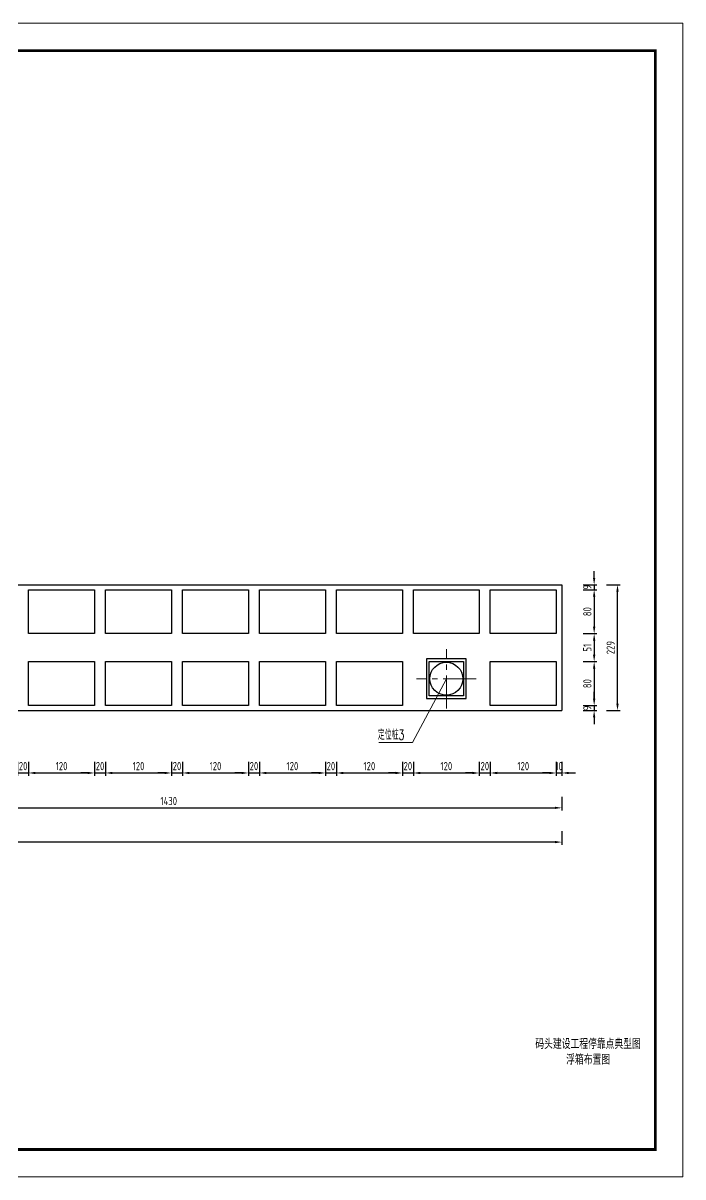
# Model space of a CAD drawing. Header units: inches. Extents: x 23 to 70, y 0 to 119.
# Drawn here: x 48.41 to 60.42, y 47.24 to 68.24 of the extents above; entities that cross this region are included whole.
import ezdxf
from ezdxf.enums import TextEntityAlignment as Align

# ---------------------------------------------------------------- set-up
doc = ezdxf.new("R2010")
doc.units = ezdxf.units.IN
doc.header["$MEASUREMENT"] = 0
doc.linetypes.add('ACAD_ISO03W100', pattern=[30, 12, -18])
doc.linetypes.add('ACAD_ISO04W100', pattern=[30.5, 24, -3, 0.5, -3])
for name, color, linetype, lineweight in [('00中心线', 6, 'ACAD_ISO04W100', 15), ('00标注文字', 2, 'Continuous', 15), ('00粗实线', 4, 'Continuous', 30), ('00虚线', 5, 'ACAD_ISO03W100', 13)]:
    doc.layers.add(name, color=color, linetype=linetype, lineweight=lineweight)
for name, color, linetype in [('PUB_TEXT', 7, 'Continuous'), ('图框', 7, 'Continuous'), ('外框', 4, 'Continuous'), ('标注', 3, 'Continuous'), ('辅助', 7, 'Continuous')]:
    doc.layers.add(name, color=color, linetype=linetype)
doc.styles.add('3.5号仿宋', font='仿宋GB2312.ttf', dxfattribs={"width": 0.714286, "height": 0.0035})
doc.styles.get("Standard").update_dxf_attribs({"font": 'txt', "bigfont": 'gbcbig.shx'})
doc.styles.add('TSSD_Dimension', font='tssdeng.shx', dxfattribs={"width": 0.8, "bigfont": 'hztxt.shx'})
doc.dimstyles.new('TSSD_200_1_3.5', dxfattribs={"dimscale": 0.25, "dimtxt": 2.85, "dimasz": 2.5, "dimexe": 1, "dimexo": 2.5, "dimgap": 1, "dimtad": 1, "dimdec": 0, "dimlfac": 100, "dimzin": 0, "dimdsep": 46, "dimtxsty": 'TSSD_Dimension', "dimcen": 0, "dimdle": 1, "dimclrd": 3, "dimclre": 3, "dimclrt": 7, "dimadec": 1, "dimazin": 0, "dimtfac": 1, "dimtdec": 0, "dimtix": 1, "dimtmove": 2, "dimatfit": 3, "dimfxl": 5, "dimfxlon": 1, "dimtolj": 1, "dimtzin": 0, "dimarcsym": 0})

# ---------------------------------------------------------------- blocks, each defined once
blk = doc.blocks.new('*D84')
at = {"layer": 'Defpoints', "color": 0, "transparency": 16777216}
for p in [(43.913, 58.022), (58.212, 55.732), (58.212, 53.961)]:
    blk.add_point(p, dxfattribs=at)
at = {"layer": '辅助', "color": 3, "linetype": 'ByBlock', "lineweight": -2, "transparency": 16777216}
for p, q in [((43.913, 54.161), (43.913, 53.911)), ((58.212, 54.161), (58.212, 53.911))]:
    blk.add_line(p, q, dxfattribs=at)
at = {"layer": '辅助', "color": 3, "lineweight": -2, "transparency": 16777216}
blk.add_line((44.038, 53.961), (58.087, 53.961), dxfattribs=at)
at = {"layer": '辅助', "color": 3, "transparency": 16777216}
for points in [[(44.038, 53.982), (44.038, 53.941), (43.913, 53.961)], [(58.087, 53.982), (58.087, 53.941), (58.212, 53.961)]]:
    blk.add_solid(points, dxfattribs=at)
at = {"layer": '辅助', "color": 7, "transparency": 16777216, "insert": (51.062, 54.086), "char_height": 0.15, "attachment_point": 5, "style": 'TSSD_Dimension'}
blk.add_mtext('\\A1;1430', dxfattribs=at)
blk = doc.blocks.new('*D90')
at = {"layer": 'Defpoints', "color": 0, "transparency": 16777216}
for p in [(26.012, 55.732), (58.212, 55.732), (26.012, 53.338)]:
    blk.add_point(p, dxfattribs=at)
at = {"layer": '辅助', "color": 3, "linetype": 'ByBlock', "lineweight": -2, "transparency": 16777216}
for p, q in [((26.012, 53.538), (26.012, 53.288)), ((58.212, 53.538), (58.212, 53.288))]:
    blk.add_line(p, q, dxfattribs=at)
at = {"layer": '辅助', "color": 3, "lineweight": -2, "transparency": 16777216}
blk.add_line((58.087, 53.338), (26.137, 53.338), dxfattribs=at)
at = {"layer": '辅助', "color": 3, "transparency": 16777216}
for points in [[(26.137, 53.359), (26.137, 53.317), (26.012, 53.338)], [(58.087, 53.359), (58.087, 53.317), (58.212, 53.338)]]:
    blk.add_solid(points, dxfattribs=at)
at = {"layer": '辅助', "color": 7, "transparency": 16777216, "insert": (42.112, 53.463), "char_height": 0.15, "attachment_point": 5, "style": 'TSSD_Dimension'}
blk.add_mtext('\\A1;3220', dxfattribs=at)
blk = doc.blocks.new('*D124')
at = {"layer": 'Defpoints', "color": 0, "transparency": 16777216}
for p in [(48.312, 57.132), (48.512, 57.132), (48.512, 54.596)]:
    blk.add_point(p, dxfattribs=at)
at = {"layer": '辅助', "color": 3, "linetype": 'ByBlock', "lineweight": -2, "transparency": 16777216}
for p, q in [((48.312, 54.796), (48.312, 54.546)), ((48.512, 54.796), (48.512, 54.546))]:
    blk.add_line(p, q, dxfattribs=at)
at = {"layer": '辅助', "color": 3, "lineweight": -2, "transparency": 16777216}
for p, q in [((48.187, 54.596), (48.062, 54.596)), ((48.312, 54.596), (48.512, 54.596)), ((48.637, 54.596), (48.762, 54.596))]:
    blk.add_line(p, q, dxfattribs=at)
at = {"layer": '辅助', "color": 3, "transparency": 16777216}
for points in [[(48.187, 54.617), (48.187, 54.575), (48.312, 54.596)], [(48.637, 54.617), (48.637, 54.575), (48.512, 54.596)]]:
    blk.add_solid(points, dxfattribs=at)
at = {"layer": '辅助', "color": 7, "transparency": 16777216, "insert": (48.412, 54.721), "char_height": 0.15, "attachment_point": 5, "style": 'TSSD_Dimension'}
blk.add_mtext('\\A1;20', dxfattribs=at)
blk = doc.blocks.new('*D125')
at = {"layer": 'Defpoints', "color": 0, "transparency": 16777216}
for p in [(48.512, 57.132), (49.712, 57.132), (49.712, 54.596)]:
    blk.add_point(p, dxfattribs=at)
at = {"layer": '辅助', "color": 3, "linetype": 'ByBlock', "lineweight": -2, "transparency": 16777216}
for p, q in [((48.512, 54.796), (48.512, 54.546)), ((49.712, 54.796), (49.712, 54.546))]:
    blk.add_line(p, q, dxfattribs=at)
at = {"layer": '辅助', "color": 3, "lineweight": -2, "transparency": 16777216}
blk.add_line((48.637, 54.596), (49.587, 54.596), dxfattribs=at)
at = {"layer": '辅助', "color": 3, "transparency": 16777216}
for points in [[(48.637, 54.617), (48.637, 54.575), (48.512, 54.596)], [(49.587, 54.617), (49.587, 54.575), (49.712, 54.596)]]:
    blk.add_solid(points, dxfattribs=at)
at = {"layer": '辅助', "color": 7, "transparency": 16777216, "insert": (49.112, 54.721), "char_height": 0.15, "attachment_point": 5, "style": 'TSSD_Dimension'}
blk.add_mtext('\\A1;120', dxfattribs=at)
blk = doc.blocks.new('*D126')
at = {"layer": 'Defpoints', "color": 0, "transparency": 16777216}
for p in [(49.712, 57.132), (49.912, 57.132), (49.912, 54.596)]:
    blk.add_point(p, dxfattribs=at)
at = {"layer": '辅助', "color": 3, "linetype": 'ByBlock', "lineweight": -2, "transparency": 16777216}
for p, q in [((49.712, 54.796), (49.712, 54.546)), ((49.912, 54.796), (49.912, 54.546))]:
    blk.add_line(p, q, dxfattribs=at)
at = {"layer": '辅助', "color": 3, "lineweight": -2, "transparency": 16777216}
for p, q in [((49.587, 54.596), (49.462, 54.596)), ((49.712, 54.596), (49.912, 54.596)), ((50.037, 54.596), (50.162, 54.596))]:
    blk.add_line(p, q, dxfattribs=at)
at = {"layer": '辅助', "color": 3, "transparency": 16777216}
for points in [[(49.587, 54.617), (49.587, 54.575), (49.712, 54.596)], [(50.037, 54.617), (50.037, 54.575), (49.912, 54.596)]]:
    blk.add_solid(points, dxfattribs=at)
at = {"layer": '辅助', "color": 7, "transparency": 16777216, "insert": (49.812, 54.721), "char_height": 0.15, "attachment_point": 5, "style": 'TSSD_Dimension'}
blk.add_mtext('\\A1;20', dxfattribs=at)
blk = doc.blocks.new('*D127')
at = {"layer": 'Defpoints', "color": 0, "transparency": 16777216}
for p in [(49.912, 57.132), (51.112, 57.132), (51.112, 54.596)]:
    blk.add_point(p, dxfattribs=at)
at = {"layer": '辅助', "color": 3, "linetype": 'ByBlock', "lineweight": -2, "transparency": 16777216}
for p, q in [((49.912, 54.796), (49.912, 54.546)), ((51.112, 54.796), (51.112, 54.546))]:
    blk.add_line(p, q, dxfattribs=at)
at = {"layer": '辅助', "color": 3, "lineweight": -2, "transparency": 16777216}
blk.add_line((50.037, 54.596), (50.987, 54.596), dxfattribs=at)
at = {"layer": '辅助', "color": 3, "transparency": 16777216}
for points in [[(50.037, 54.617), (50.037, 54.575), (49.912, 54.596)], [(50.987, 54.617), (50.987, 54.575), (51.112, 54.596)]]:
    blk.add_solid(points, dxfattribs=at)
at = {"layer": '辅助', "color": 7, "transparency": 16777216, "insert": (50.512, 54.721), "char_height": 0.15, "attachment_point": 5, "style": 'TSSD_Dimension'}
blk.add_mtext('\\A1;120', dxfattribs=at)
blk = doc.blocks.new('*D128')
at = {"layer": 'Defpoints', "color": 0, "transparency": 16777216}
for p in [(51.112, 57.132), (51.312, 57.132), (51.312, 54.596)]:
    blk.add_point(p, dxfattribs=at)
at = {"layer": '辅助', "color": 3, "linetype": 'ByBlock', "lineweight": -2, "transparency": 16777216}
for p, q in [((51.112, 54.796), (51.112, 54.546)), ((51.312, 54.796), (51.312, 54.546))]:
    blk.add_line(p, q, dxfattribs=at)
at = {"layer": '辅助', "color": 3, "lineweight": -2, "transparency": 16777216}
for p, q in [((50.987, 54.596), (50.862, 54.596)), ((51.112, 54.596), (51.312, 54.596)), ((51.437, 54.596), (51.562, 54.596))]:
    blk.add_line(p, q, dxfattribs=at)
at = {"layer": '辅助', "color": 3, "transparency": 16777216}
for points in [[(50.987, 54.617), (50.987, 54.575), (51.112, 54.596)], [(51.437, 54.617), (51.437, 54.575), (51.312, 54.596)]]:
    blk.add_solid(points, dxfattribs=at)
at = {"layer": '辅助', "color": 7, "transparency": 16777216, "insert": (51.212, 54.721), "char_height": 0.15, "attachment_point": 5, "style": 'TSSD_Dimension'}
blk.add_mtext('\\A1;20', dxfattribs=at)
blk = doc.blocks.new('*D129')
at = {"layer": 'Defpoints', "color": 0, "transparency": 16777216}
for p in [(51.312, 57.132), (52.512, 57.132), (52.512, 54.596)]:
    blk.add_point(p, dxfattribs=at)
at = {"layer": '辅助', "color": 3, "linetype": 'ByBlock', "lineweight": -2, "transparency": 16777216}
for p, q in [((51.312, 54.796), (51.312, 54.546)), ((52.512, 54.796), (52.512, 54.546))]:
    blk.add_line(p, q, dxfattribs=at)
at = {"layer": '辅助', "color": 3, "lineweight": -2, "transparency": 16777216}
blk.add_line((51.437, 54.596), (52.387, 54.596), dxfattribs=at)
at = {"layer": '辅助', "color": 3, "transparency": 16777216}
for points in [[(51.437, 54.617), (51.437, 54.575), (51.312, 54.596)], [(52.387, 54.617), (52.387, 54.575), (52.512, 54.596)]]:
    blk.add_solid(points, dxfattribs=at)
at = {"layer": '辅助', "color": 7, "transparency": 16777216, "insert": (51.912, 54.721), "char_height": 0.15, "attachment_point": 5, "style": 'TSSD_Dimension'}
blk.add_mtext('\\A1;120', dxfattribs=at)
blk = doc.blocks.new('*D130')
at = {"layer": 'Defpoints', "color": 0, "transparency": 16777216}
for p in [(52.512, 57.132), (52.712, 57.132), (52.712, 54.596)]:
    blk.add_point(p, dxfattribs=at)
at = {"layer": '辅助', "color": 3, "linetype": 'ByBlock', "lineweight": -2, "transparency": 16777216}
for p, q in [((52.512, 54.796), (52.512, 54.546)), ((52.712, 54.796), (52.712, 54.546))]:
    blk.add_line(p, q, dxfattribs=at)
at = {"layer": '辅助', "color": 3, "lineweight": -2, "transparency": 16777216}
for p, q in [((52.387, 54.596), (52.262, 54.596)), ((52.512, 54.596), (52.712, 54.596)), ((52.837, 54.596), (52.962, 54.596))]:
    blk.add_line(p, q, dxfattribs=at)
at = {"layer": '辅助', "color": 3, "transparency": 16777216}
for points in [[(52.387, 54.617), (52.387, 54.575), (52.512, 54.596)], [(52.837, 54.617), (52.837, 54.575), (52.712, 54.596)]]:
    blk.add_solid(points, dxfattribs=at)
at = {"layer": '辅助', "color": 7, "transparency": 16777216, "insert": (52.612, 54.721), "char_height": 0.15, "attachment_point": 5, "style": 'TSSD_Dimension'}
blk.add_mtext('\\A1;20', dxfattribs=at)
blk = doc.blocks.new('*D131')
at = {"layer": 'Defpoints', "color": 0, "transparency": 16777216}
for p in [(52.712, 57.132), (53.912, 57.132), (53.912, 54.596)]:
    blk.add_point(p, dxfattribs=at)
at = {"layer": '辅助', "color": 3, "linetype": 'ByBlock', "lineweight": -2, "transparency": 16777216}
for p, q in [((52.712, 54.796), (52.712, 54.546)), ((53.912, 54.796), (53.912, 54.546))]:
    blk.add_line(p, q, dxfattribs=at)
at = {"layer": '辅助', "color": 3, "lineweight": -2, "transparency": 16777216}
blk.add_line((52.837, 54.596), (53.787, 54.596), dxfattribs=at)
at = {"layer": '辅助', "color": 3, "transparency": 16777216}
for points in [[(52.837, 54.617), (52.837, 54.575), (52.712, 54.596)], [(53.787, 54.617), (53.787, 54.575), (53.912, 54.596)]]:
    blk.add_solid(points, dxfattribs=at)
at = {"layer": '辅助', "color": 7, "transparency": 16777216, "insert": (53.312, 54.721), "char_height": 0.15, "attachment_point": 5, "style": 'TSSD_Dimension'}
blk.add_mtext('\\A1;120', dxfattribs=at)
blk = doc.blocks.new('*D132')
at = {"layer": 'Defpoints', "color": 0, "transparency": 16777216}
for p in [(53.912, 57.132), (54.112, 57.132), (54.112, 54.596)]:
    blk.add_point(p, dxfattribs=at)
at = {"layer": '辅助', "color": 3, "linetype": 'ByBlock', "lineweight": -2, "transparency": 16777216}
for p, q in [((53.912, 54.796), (53.912, 54.546)), ((54.112, 54.796), (54.112, 54.546))]:
    blk.add_line(p, q, dxfattribs=at)
at = {"layer": '辅助', "color": 3, "lineweight": -2, "transparency": 16777216}
for p, q in [((53.787, 54.596), (53.662, 54.596)), ((53.912, 54.596), (54.112, 54.596)), ((54.237, 54.596), (54.362, 54.596))]:
    blk.add_line(p, q, dxfattribs=at)
at = {"layer": '辅助', "color": 3, "transparency": 16777216}
for points in [[(53.787, 54.617), (53.787, 54.575), (53.912, 54.596)], [(54.237, 54.617), (54.237, 54.575), (54.112, 54.596)]]:
    blk.add_solid(points, dxfattribs=at)
at = {"layer": '辅助', "color": 7, "transparency": 16777216, "insert": (54.012, 54.721), "char_height": 0.15, "attachment_point": 5, "style": 'TSSD_Dimension'}
blk.add_mtext('\\A1;20', dxfattribs=at)
blk = doc.blocks.new('*D133')
at = {"layer": 'Defpoints', "color": 0, "transparency": 16777216}
for p in [(54.112, 57.132), (55.312, 57.132), (55.312, 54.596)]:
    blk.add_point(p, dxfattribs=at)
at = {"layer": '辅助', "color": 3, "linetype": 'ByBlock', "lineweight": -2, "transparency": 16777216}
for p, q in [((54.112, 54.796), (54.112, 54.546)), ((55.312, 54.796), (55.312, 54.546))]:
    blk.add_line(p, q, dxfattribs=at)
at = {"layer": '辅助', "color": 3, "lineweight": -2, "transparency": 16777216}
blk.add_line((54.237, 54.596), (55.187, 54.596), dxfattribs=at)
at = {"layer": '辅助', "color": 3, "transparency": 16777216}
for points in [[(54.237, 54.617), (54.237, 54.575), (54.112, 54.596)], [(55.187, 54.617), (55.187, 54.575), (55.312, 54.596)]]:
    blk.add_solid(points, dxfattribs=at)
at = {"layer": '辅助', "color": 7, "transparency": 16777216, "insert": (54.712, 54.721), "char_height": 0.15, "attachment_point": 5, "style": 'TSSD_Dimension'}
blk.add_mtext('\\A1;120', dxfattribs=at)
blk = doc.blocks.new('*D134')
at = {"layer": 'Defpoints', "color": 0, "transparency": 16777216}
for p in [(55.312, 57.132), (55.512, 57.132), (55.512, 54.596)]:
    blk.add_point(p, dxfattribs=at)
at = {"layer": '辅助', "color": 3, "linetype": 'ByBlock', "lineweight": -2, "transparency": 16777216}
for p, q in [((55.312, 54.796), (55.312, 54.546)), ((55.512, 54.796), (55.512, 54.546))]:
    blk.add_line(p, q, dxfattribs=at)
at = {"layer": '辅助', "color": 3, "lineweight": -2, "transparency": 16777216}
for p, q in [((55.187, 54.596), (55.062, 54.596)), ((55.312, 54.596), (55.512, 54.596)), ((55.637, 54.596), (55.762, 54.596))]:
    blk.add_line(p, q, dxfattribs=at)
at = {"layer": '辅助', "color": 3, "transparency": 16777216}
for points in [[(55.187, 54.617), (55.187, 54.575), (55.312, 54.596)], [(55.637, 54.617), (55.637, 54.575), (55.512, 54.596)]]:
    blk.add_solid(points, dxfattribs=at)
at = {"layer": '辅助', "color": 7, "transparency": 16777216, "insert": (55.412, 54.721), "char_height": 0.15, "attachment_point": 5, "style": 'TSSD_Dimension'}
blk.add_mtext('\\A1;20', dxfattribs=at)
blk = doc.blocks.new('*D135')
at = {"layer": 'Defpoints', "color": 0, "transparency": 16777216}
for p in [(55.512, 57.132), (56.712, 57.132), (56.712, 54.596)]:
    blk.add_point(p, dxfattribs=at)
at = {"layer": '辅助', "color": 3, "linetype": 'ByBlock', "lineweight": -2, "transparency": 16777216}
for p, q in [((55.512, 54.796), (55.512, 54.546)), ((56.712, 54.796), (56.712, 54.546))]:
    blk.add_line(p, q, dxfattribs=at)
at = {"layer": '辅助', "color": 3, "lineweight": -2, "transparency": 16777216}
blk.add_line((55.637, 54.596), (56.587, 54.596), dxfattribs=at)
at = {"layer": '辅助', "color": 3, "transparency": 16777216}
for points in [[(55.637, 54.617), (55.637, 54.575), (55.512, 54.596)], [(56.587, 54.617), (56.587, 54.575), (56.712, 54.596)]]:
    blk.add_solid(points, dxfattribs=at)
at = {"layer": '辅助', "color": 7, "transparency": 16777216, "insert": (56.112, 54.721), "char_height": 0.15, "attachment_point": 5, "style": 'TSSD_Dimension'}
blk.add_mtext('\\A1;120', dxfattribs=at)
blk = doc.blocks.new('*D136')
at = {"layer": 'Defpoints', "color": 0, "transparency": 16777216}
for p in [(56.712, 57.132), (56.912, 57.132), (56.912, 54.596)]:
    blk.add_point(p, dxfattribs=at)
at = {"layer": '辅助', "color": 3, "linetype": 'ByBlock', "lineweight": -2, "transparency": 16777216}
for p, q in [((56.712, 54.796), (56.712, 54.546)), ((56.912, 54.796), (56.912, 54.546))]:
    blk.add_line(p, q, dxfattribs=at)
at = {"layer": '辅助', "color": 3, "lineweight": -2, "transparency": 16777216}
for p, q in [((56.587, 54.596), (56.462, 54.596)), ((56.712, 54.596), (56.912, 54.596)), ((57.037, 54.596), (57.162, 54.596))]:
    blk.add_line(p, q, dxfattribs=at)
at = {"layer": '辅助', "color": 3, "transparency": 16777216}
for points in [[(56.587, 54.617), (56.587, 54.575), (56.712, 54.596)], [(57.037, 54.617), (57.037, 54.575), (56.912, 54.596)]]:
    blk.add_solid(points, dxfattribs=at)
at = {"layer": '辅助', "color": 7, "transparency": 16777216, "insert": (56.812, 54.721), "char_height": 0.15, "attachment_point": 5, "style": 'TSSD_Dimension'}
blk.add_mtext('\\A1;20', dxfattribs=at)
blk = doc.blocks.new('*D137')
at = {"layer": 'Defpoints', "color": 0, "transparency": 16777216}
for p in [(56.912, 57.132), (58.112, 57.132), (58.112, 54.596)]:
    blk.add_point(p, dxfattribs=at)
at = {"layer": '辅助', "color": 3, "linetype": 'ByBlock', "lineweight": -2, "transparency": 16777216}
for p, q in [((56.912, 54.796), (56.912, 54.546)), ((58.112, 54.796), (58.112, 54.546))]:
    blk.add_line(p, q, dxfattribs=at)
at = {"layer": '辅助', "color": 3, "lineweight": -2, "transparency": 16777216}
blk.add_line((57.037, 54.596), (57.987, 54.596), dxfattribs=at)
at = {"layer": '辅助', "color": 3, "transparency": 16777216}
for points in [[(57.037, 54.617), (57.037, 54.575), (56.912, 54.596)], [(57.987, 54.617), (57.987, 54.575), (58.112, 54.596)]]:
    blk.add_solid(points, dxfattribs=at)
at = {"layer": '辅助', "color": 7, "transparency": 16777216, "insert": (57.512, 54.721), "char_height": 0.15, "attachment_point": 5, "style": 'TSSD_Dimension'}
blk.add_mtext('\\A1;120', dxfattribs=at)
blk = doc.blocks.new('*D138')
at = {"layer": 'Defpoints', "color": 0, "transparency": 16777216}
for p in [(58.112, 57.132), (58.212, 57.132), (58.212, 54.596)]:
    blk.add_point(p, dxfattribs=at)
at = {"layer": '辅助', "color": 3, "linetype": 'ByBlock', "lineweight": -2, "transparency": 16777216}
for p, q in [((58.112, 54.796), (58.112, 54.546)), ((58.212, 54.796), (58.212, 54.546))]:
    blk.add_line(p, q, dxfattribs=at)
at = {"layer": '辅助', "color": 3, "lineweight": -2, "transparency": 16777216}
for p, q in [((57.987, 54.596), (57.862, 54.596)), ((58.112, 54.596), (58.212, 54.596)), ((58.337, 54.596), (58.462, 54.596))]:
    blk.add_line(p, q, dxfattribs=at)
at = {"layer": '辅助', "color": 3, "transparency": 16777216}
for points in [[(57.987, 54.617), (57.987, 54.575), (58.112, 54.596)], [(58.337, 54.617), (58.337, 54.575), (58.212, 54.596)]]:
    blk.add_solid(points, dxfattribs=at)
at = {"layer": '辅助', "color": 7, "transparency": 16777216, "insert": (58.162, 54.721), "char_height": 0.15, "attachment_point": 5, "style": 'TSSD_Dimension'}
blk.add_mtext('\\A1;10', dxfattribs=at)
blk = doc.blocks.new('*D145')
at = {"layer": 'Defpoints', "color": 0, "transparency": 16777216}
for p in [(58.212, 58.022), (58.112, 57.932), (58.801, 57.932)]:
    blk.add_point(p, dxfattribs=at)
at = {"layer": '辅助', "color": 3, "lineweight": -2, "transparency": 16777216}
for p, q in [((58.801, 58.147), (58.801, 58.272)), ((58.801, 58.022), (58.801, 57.932)), ((58.801, 57.807), (58.801, 57.682))]:
    blk.add_line(p, q, dxfattribs=at)
at = {"layer": '辅助', "color": 3, "linetype": 'ByBlock', "lineweight": -2, "transparency": 16777216}
for p, q in [((58.601, 58.022), (58.851, 58.022)), ((58.601, 57.932), (58.851, 57.932))]:
    blk.add_line(p, q, dxfattribs=at)
at = {"layer": '辅助', "color": 3, "transparency": 16777216}
for points in [[(58.78, 58.147), (58.822, 58.147), (58.801, 58.022)], [(58.78, 57.807), (58.822, 57.807), (58.801, 57.932)]]:
    blk.add_solid(points, dxfattribs=at)
at = {"layer": '辅助', "color": 7, "transparency": 16777216, "insert": (58.676, 57.977), "char_height": 0.15, "attachment_point": 5, "rotation": 90, "style": 'TSSD_Dimension'}
blk.add_mtext('\\A1;9', dxfattribs=at)
blk = doc.blocks.new('*D146')
at = {"layer": 'Defpoints', "color": 0, "transparency": 16777216}
for p in [(58.112, 57.932), (58.112, 57.132), (58.801, 57.132)]:
    blk.add_point(p, dxfattribs=at)
at = {"layer": '辅助', "color": 3, "linetype": 'ByBlock', "lineweight": -2, "transparency": 16777216}
for p, q in [((58.601, 57.932), (58.851, 57.932)), ((58.601, 57.132), (58.851, 57.132))]:
    blk.add_line(p, q, dxfattribs=at)
at = {"layer": '辅助', "color": 3, "lineweight": -2, "transparency": 16777216}
blk.add_line((58.801, 57.807), (58.801, 57.257), dxfattribs=at)
at = {"layer": '辅助', "color": 3, "transparency": 16777216}
for points in [[(58.78, 57.807), (58.822, 57.807), (58.801, 57.932)], [(58.78, 57.257), (58.822, 57.257), (58.801, 57.132)]]:
    blk.add_solid(points, dxfattribs=at)
at = {"layer": '辅助', "color": 7, "transparency": 16777216, "insert": (58.676, 57.532), "char_height": 0.15, "attachment_point": 5, "rotation": 90, "style": 'TSSD_Dimension'}
blk.add_mtext('\\A1;80', dxfattribs=at)
blk = doc.blocks.new('*D147')
at = {"layer": 'Defpoints', "color": 0, "transparency": 16777216}
for p in [(58.112, 57.132), (58.112, 56.622), (58.801, 56.622)]:
    blk.add_point(p, dxfattribs=at)
at = {"layer": '辅助', "color": 3, "linetype": 'ByBlock', "lineweight": -2, "transparency": 16777216}
for p, q in [((58.601, 57.132), (58.851, 57.132)), ((58.601, 56.622), (58.851, 56.622))]:
    blk.add_line(p, q, dxfattribs=at)
at = {"layer": '辅助', "color": 3, "lineweight": -2, "transparency": 16777216}
blk.add_line((58.801, 57.007), (58.801, 56.747), dxfattribs=at)
at = {"layer": '辅助', "color": 3, "transparency": 16777216}
for points in [[(58.78, 57.007), (58.822, 57.007), (58.801, 57.132)], [(58.78, 56.747), (58.822, 56.747), (58.801, 56.622)]]:
    blk.add_solid(points, dxfattribs=at)
at = {"layer": '辅助', "color": 7, "transparency": 16777216, "insert": (58.676, 56.877), "char_height": 0.15, "attachment_point": 5, "rotation": 90, "style": 'TSSD_Dimension'}
blk.add_mtext('\\A1;51', dxfattribs=at)
blk = doc.blocks.new('*D148')
at = {"layer": 'Defpoints', "color": 0, "transparency": 16777216}
for p in [(58.112, 56.622), (58.112, 55.822), (58.801, 55.822)]:
    blk.add_point(p, dxfattribs=at)
at = {"layer": '辅助', "color": 3, "linetype": 'ByBlock', "lineweight": -2, "transparency": 16777216}
for p, q in [((58.601, 56.622), (58.851, 56.622)), ((58.601, 55.822), (58.851, 55.822))]:
    blk.add_line(p, q, dxfattribs=at)
at = {"layer": '辅助', "color": 3, "lineweight": -2, "transparency": 16777216}
blk.add_line((58.801, 56.497), (58.801, 55.947), dxfattribs=at)
at = {"layer": '辅助', "color": 3, "transparency": 16777216}
for points in [[(58.78, 56.497), (58.822, 56.497), (58.801, 56.622)], [(58.78, 55.947), (58.822, 55.947), (58.801, 55.822)]]:
    blk.add_solid(points, dxfattribs=at)
at = {"layer": '辅助', "color": 7, "transparency": 16777216, "insert": (58.676, 56.222), "char_height": 0.15, "attachment_point": 5, "rotation": 90, "style": 'TSSD_Dimension'}
blk.add_mtext('\\A1;80', dxfattribs=at)
blk = doc.blocks.new('*D149')
at = {"layer": 'Defpoints', "color": 0, "transparency": 16777216}
for p in [(58.112, 55.822), (58.112, 55.732), (58.801, 55.732)]:
    blk.add_point(p, dxfattribs=at)
at = {"layer": '辅助', "color": 3, "lineweight": -2, "transparency": 16777216}
for p, q in [((58.801, 55.947), (58.801, 56.072)), ((58.801, 55.822), (58.801, 55.732)), ((58.801, 55.607), (58.801, 55.482))]:
    blk.add_line(p, q, dxfattribs=at)
at = {"layer": '辅助', "color": 3, "linetype": 'ByBlock', "lineweight": -2, "transparency": 16777216}
for p, q in [((58.601, 55.822), (58.851, 55.822)), ((58.601, 55.732), (58.851, 55.732))]:
    blk.add_line(p, q, dxfattribs=at)
at = {"layer": '辅助', "color": 3, "transparency": 16777216}
for points in [[(58.78, 55.947), (58.822, 55.947), (58.801, 55.822)], [(58.78, 55.607), (58.822, 55.607), (58.801, 55.732)]]:
    blk.add_solid(points, dxfattribs=at)
at = {"layer": '辅助', "color": 7, "transparency": 16777216, "insert": (58.676, 55.777), "char_height": 0.15, "attachment_point": 5, "rotation": 90, "style": 'TSSD_Dimension'}
blk.add_mtext('\\A1;9', dxfattribs=at)
blk = doc.blocks.new('*D150')
at = {"layer": 'Defpoints', "color": 0, "transparency": 16777216}
for p in [(58.212, 58.022), (59.226, 58.022), (58.112, 55.732)]:
    blk.add_point(p, dxfattribs=at)
at = {"layer": '辅助', "color": 3, "linetype": 'ByBlock', "lineweight": -2, "transparency": 16777216}
for p, q in [((59.026, 58.022), (59.276, 58.022)), ((59.026, 55.732), (59.276, 55.732))]:
    blk.add_line(p, q, dxfattribs=at)
at = {"layer": '辅助', "color": 3, "lineweight": -2, "transparency": 16777216}
blk.add_line((59.226, 55.857), (59.226, 57.897), dxfattribs=at)
at = {"layer": '辅助', "color": 3, "transparency": 16777216}
for points in [[(59.205, 57.897), (59.247, 57.897), (59.226, 58.022)], [(59.205, 55.857), (59.247, 55.857), (59.226, 55.732)]]:
    blk.add_solid(points, dxfattribs=at)
at = {"layer": '辅助', "color": 7, "transparency": 16777216, "insert": (59.101, 56.877), "char_height": 0.15, "attachment_point": 5, "rotation": 90, "style": 'TSSD_Dimension'}
blk.add_mtext('\\A1;229', dxfattribs=at)

msp = doc.modelspace()

# ---------------------------------------------------------------- linework, layer by layer
at = {"linetype": 'Continuous', "lineweight": 18, "const_width": 0.05}
msp.add_lwpolyline([(24.541, 67.744), (59.916, 67.744), (59.916, 47.744), (24.541, 47.744)], close=True, dxfattribs=at)
msp.add_circle((56.112, 56.312), 0.3)
at = {"layer": '00中心线', "ltscale": 0.025}
for p, q in [((56.112, 55.772), (56.112, 56.852)), ((56.652, 56.312), (55.572, 56.312))]:
    msp.add_line(p, q, dxfattribs=at)
at = {"layer": '00标注文字'}
msp.add_lwpolyline([(56.112, 56.312), (55.498, 55.148), (54.883, 55.148)], dxfattribs=at)
at = {"layer": '00粗实线'}
for points in [[(48.512, 57.132), (48.512, 57.932), (49.712, 57.932), (49.712, 57.132)], [(49.912, 57.132), (49.912, 57.932), (51.112, 57.932), (51.112, 57.132)], [(51.312, 57.132), (51.312, 57.932), (52.512, 57.932), (52.512, 57.132)], [(52.712, 57.132), (52.712, 57.932), (53.912, 57.932), (53.912, 57.132)], [(54.112, 57.132), (54.112, 57.932), (55.312, 57.932), (55.312, 57.132)], [(55.512, 57.132), (55.512, 57.932), (56.712, 57.932), (56.712, 57.132)], [(56.912, 57.132), (56.912, 57.932), (58.112, 57.932), (58.112, 57.132)], [(48.512, 55.822), (48.512, 56.622), (49.712, 56.622), (49.712, 55.822)], [(49.912, 55.822), (49.912, 56.622), (51.112, 56.622), (51.112, 55.822)], [(51.312, 55.822), (51.312, 56.622), (52.512, 56.622), (52.512, 55.822)], [(52.712, 55.822), (52.712, 56.622), (53.912, 56.622), (53.912, 55.822)], [(54.112, 55.822), (54.112, 56.622), (55.312, 56.622), (55.312, 55.822)], [(56.912, 55.822), (56.912, 56.622), (58.112, 56.622), (58.112, 55.822)]]:
    msp.add_lwpolyline(points, close=True, dxfattribs=at)
at = {"layer": '00虚线', "color": 1, "linetype": 'Continuous', "lineweight": 30, "ltscale": 0.5}
for p, q in [((43.913, 58.022), (58.212, 58.022)), ((58.212, 58.022), (58.212, 55.732))]:
    msp.add_line(p, q, dxfattribs=at)
at = {"layer": '00虚线', "color": 1, "linetype": 'Continuous', "lineweight": 30, "ltscale": 0.5, "flags": 128}
msp.add_lwpolyline([(26.012, 55.732), (58.212, 55.732)], dxfattribs=at)
at = {"layer": '图框', "color": 7, "linetype": 'Continuous', "lineweight": 18, "flags": 128}
msp.add_lwpolyline([(23.291, 68.244), (60.416, 68.244), (60.416, 47.244), (23.291, 47.244)], close=True, dxfattribs=at)
at = {"layer": '外框', "ltscale": 0.5, "flags": 128}
msp.add_lwpolyline([(56.472, 55.952), (56.472, 56.672), (55.752, 56.672), (55.752, 55.952), (56.472, 55.952)], dxfattribs=at)
at = {"layer": '标注', "ltscale": 0.5, "flags": 128}
msp.add_lwpolyline([(56.422, 56.002), (55.802, 56.002), (55.802, 56.622), (56.422, 56.622)], close=True, dxfattribs=at)

# ---------------------------------------------------------------- texts
at = {"layer": '00标注文字', "lineweight": 0, "width": 0.7}
msp.add_text('定位桩3', height=0.18, dxfattribs=at).set_placement((54.864, 55.201))
at = {"layer": 'PUB_TEXT', "color": 3, "linetype": 'Continuous', "lineweight": 18, "style": '3.5号仿宋', "width": 0.714286}
for s, p in [('码头建设工程停靠点典型图', (58.691, 49.671)), ('浮箱布置图', (58.691, 49.386))]:
    msp.add_text(s, height=0.16, dxfattribs=at).set_placement(p, align=Align.MIDDLE_CENTER)

# ---------------------------------------------------------------- dimensions: what is measured, and where the dimension line sits
at = {"layer": '辅助'}
for base, p1, p2, picture, middle in [((58.801, 57.932), (58.212, 58.022), (58.112, 57.932), '*D145', (58.676, 57.977)), ((59.226, 58.022), (58.112, 55.732), (58.212, 58.022), '*D150', (59.101, 56.877)), ((58.801, 57.132), (58.112, 57.932), (58.112, 57.132), '*D146', (58.676, 57.532)), ((58.801, 56.622), (58.112, 57.132), (58.112, 56.622), '*D147', (58.676, 56.877)), ((58.801, 55.822), (58.112, 56.622), (58.112, 55.822), '*D148', (58.676, 56.222)), ((58.801, 55.732), (58.112, 55.822), (58.112, 55.732), '*D149', (58.676, 55.777))]:
    dim = msp.add_linear_dim(base=base, p1=p1, p2=p2, angle=270, dimstyle='TSSD_200_1_3.5', override={"dimscale": 0.05, "dimtxt": 3, "dimfxl": 4}, dxfattribs=at)
    dim.commit()
    dim.dimension.update_dxf_attribs({"geometry": picture, "text_midpoint": middle})
for base, p1, p2, picture, middle in [((58.212, 53.961), (43.913, 58.022), (58.212, 55.732), '*D84', (51.062, 54.086)), ((48.512, 54.596), (48.312, 57.132), (48.512, 57.132), '*D124', (48.412, 54.721)), ((49.712, 54.596), (48.512, 57.132), (49.712, 57.132), '*D125', (49.112, 54.721)), ((49.912, 54.596), (49.712, 57.132), (49.912, 57.132), '*D126', (49.812, 54.721)), ((51.112, 54.596), (49.912, 57.132), (51.112, 57.132), '*D127', (50.512, 54.721)), ((51.312, 54.596), (51.112, 57.132), (51.312, 57.132), '*D128', (51.212, 54.721)), ((52.512, 54.596), (51.312, 57.132), (52.512, 57.132), '*D129', (51.912, 54.721)), ((52.712, 54.596), (52.512, 57.132), (52.712, 57.132), '*D130', (52.612, 54.721)), ((53.912, 54.596), (52.712, 57.132), (53.912, 57.132), '*D131', (53.312, 54.721)), ((54.112, 54.596), (53.912, 57.132), (54.112, 57.132), '*D132', (54.012, 54.721)), ((55.312, 54.596), (54.112, 57.132), (55.312, 57.132), '*D133', (54.712, 54.721)), ((55.512, 54.596), (55.312, 57.132), (55.512, 57.132), '*D134', (55.412, 54.721)), ((56.712, 54.596), (55.512, 57.132), (56.712, 57.132), '*D135', (56.112, 54.721)), ((56.912, 54.596), (56.712, 57.132), (56.912, 57.132), '*D136', (56.812, 54.721)), ((58.112, 54.596), (56.912, 57.132), (58.112, 57.132), '*D137', (57.512, 54.721)), ((58.212, 54.596), (58.112, 57.132), (58.212, 57.132), '*D138', (58.162, 54.721)), ((26.012, 53.338), (58.212, 55.732), (26.012, 55.732), '*D90', (42.112, 53.463))]:
    dim = msp.add_linear_dim(base=base, p1=p1, p2=p2, dimstyle='TSSD_200_1_3.5', override={"dimscale": 0.05, "dimtxt": 3, "dimfxl": 4}, dxfattribs=at)
    dim.commit()
    dim.dimension.update_dxf_attribs({"geometry": picture, "text_midpoint": middle})

doc.saveas('drawing.dxf')
